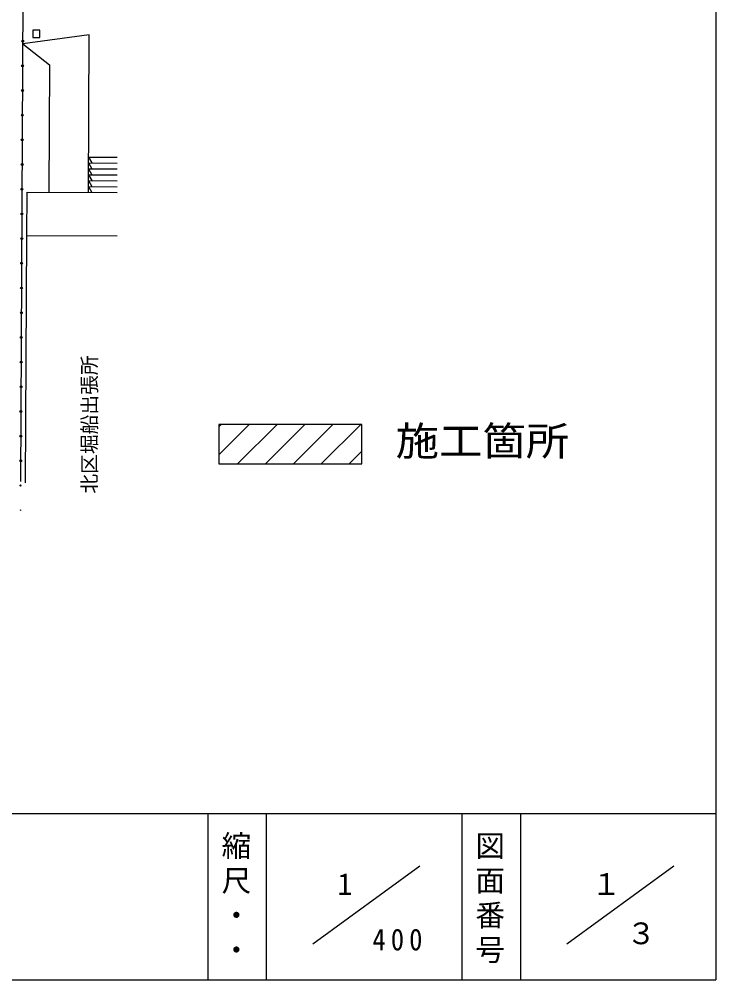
# Model space of a CAD drawing. Units: millimetres, scale not verified, with parts at other scales. Extents: x -122103 to 97281, y -76501 to 76841.
# Drawn here: x 69049 to 97281, y -76501 to -37587 of the extents above; entities that cross this region are included whole.
import ezdxf
from ezdxf.enums import TextEntityAlignment as Align

# ---------------------------------------------------------------- set-up
doc = ezdxf.new("R2010")
doc.units = ezdxf.units.MM
doc.header["$LTSCALE"] = 400
for name, color, linetype in [('0-F', 7, 'Continuous'), ('D-0', 7, 'Continuous'), ('F-0', 2, 'Continuous')]:
    doc.layers.add(name, color=color, linetype=linetype)
doc.styles.add('@ＭＳ ゴシック', font='')
doc.styles.add('ＭＳ ゴシック', font='')
doc.styles.get('@ＭＳ ゴシック').set_extended_font_data('@MS Gothic')
doc.styles.get('ＭＳ ゴシック').set_extended_font_data('MS Gothic')

msp = doc.modelspace()

# ---------------------------------------------------------------- linework, layer by layer
at = {"layer": '0-F'}
for p, q in [((69201.1, -36137.2), (69105.2, -56319.3)), ((71859.3, -43170.2), (73018.6, -43175.7)), ((71859.3, -43170.2), (71996.2, -43410)), ((71859.3, -43170.2), (73018.6, -43175.7)), ((71859.3, -43170.2), (71996.2, -43410)), ((71858.1, -43409.3), (73018.6, -43414.8)), ((71858.1, -43409.3), (71995.1, -43649.1)), ((71858.1, -43409.3), (73018.6, -43414.8)), ((71858.1, -43409.3), (71995.1, -43649.1)), ((71855.9, -43887.6), (73018.6, -43893.1)), ((71855.9, -43887.6), (71992.8, -44127.3)), ((71855.9, -43887.6), (73018.6, -43893.1)), ((71855.9, -43887.6), (71992.8, -44127.3)), ((71857, -43648.4), (73018.6, -43654)), ((71857, -43648.4), (71993.9, -43888.2)), ((71857, -43648.4), (73018.6, -43654)), ((71857, -43648.4), (71993.9, -43888.2)), ((71854.7, -44126.7), (73018.6, -44132.2)), ((71854.7, -44126.7), (71991.7, -44366.5)), ((71854.7, -44126.7), (73018.6, -44132.2)), ((71854.7, -44126.7), (71991.7, -44366.5)), ((71853.6, -44365.8), (73018.6, -44371.4)), ((71853.6, -44365.8), (71990.5, -44605.6)), ((71853.6, -44365.8), (73018.6, -44371.4)), ((71853.6, -44365.8), (71990.5, -44605.6)), ((69310.3, -56362.8), (69357.8, -46344.7)), ((69357.8, -46344.7), (73018.6, -46362.1))]:
    msp.add_line(p, q, dxfattribs=at)
msp.add_lwpolyline([(69887.1, -38325.7), (69887.1, -38035.1), (69606.7, -38035.1), (69606.7, -38325.7)], close=True, dxfattribs=at)
msp.add_lwpolyline([(69887.1, -38325.7), (69887.1, -38035.1), (69606.7, -38035.1), (69606.7, -38325.7)], close=True, dxfattribs=at)
for points in [[(71882.8, -38223.8), (69195, -38589), (70270.6, -39439.3)], [(71852.5, -44605), (71882.8, -38223.8), (69195, -38589), (70270.6, -39439.3), (70246.1, -44597.3)], [(69357.8, -46344.7), (69366.2, -44593.1), (73018.6, -44610.5)]]:
    msp.add_lwpolyline(points, dxfattribs=at)
for centre, radius in [((69190, -38476.3), 37.5), ((69190, -38476.3), 37.5), ((69190, -38476.3), 30), ((69190, -38476.3), 30), ((69190, -38476.3), 22.5), ((69190, -38476.3), 22.5), ((69190, -38476.3), 15), ((69190, -38476.3), 15), ((69190, -38476.3), 7.5), ((69190, -38476.3), 7.5), ((69185.3, -39476.2), 37.5), ((69185.3, -39476.2), 37.5), ((69185.3, -39476.2), 30), ((69185.3, -39476.2), 30), ((69185.3, -39476.2), 22.5), ((69185.3, -39476.2), 22.5), ((69185.3, -39476.2), 15), ((69185.3, -39476.2), 15), ((69185.3, -39476.2), 7.5), ((69185.3, -39476.2), 7.5), ((69180.5, -40476.2), 37.5), ((69180.5, -40476.2), 37.5), ((69180.5, -40476.2), 30), ((69180.5, -40476.2), 30), ((69180.5, -40476.2), 22.5), ((69180.5, -40476.2), 22.5), ((69180.5, -40476.2), 15), ((69180.5, -40476.2), 15), ((69180.5, -40476.2), 7.5), ((69180.5, -40476.2), 7.5), ((69175.8, -41476.2), 37.5), ((69175.8, -41476.2), 37.5), ((69175.8, -41476.2), 30), ((69175.8, -41476.2), 30), ((69175.8, -41476.2), 22.5), ((69175.8, -41476.2), 22.5), ((69175.8, -41476.2), 15), ((69175.8, -41476.2), 15), ((69175.8, -41476.2), 7.5), ((69175.8, -41476.2), 7.5), ((69171, -42476.2), 37.5), ((69171, -42476.2), 37.5), ((69171, -42476.2), 30), ((69171, -42476.2), 30), ((69171, -42476.2), 22.5), ((69171, -42476.2), 22.5), ((69171, -42476.2), 15), ((69171, -42476.2), 15), ((69171, -42476.2), 7.5), ((69171, -42476.2), 7.5), ((69166.3, -43476.2), 37.5), ((69166.3, -43476.2), 37.5), ((69166.3, -43476.2), 30), ((69166.3, -43476.2), 30), ((69166.3, -43476.2), 22.5), ((69166.3, -43476.2), 22.5), ((69166.3, -43476.2), 15), ((69166.3, -43476.2), 15), ((69166.3, -43476.2), 7.5), ((69166.3, -43476.2), 7.5), ((69161.5, -44476.2), 37.5), ((69161.5, -44476.2), 37.5), ((69161.5, -44476.2), 30), ((69161.5, -44476.2), 30), ((69161.5, -44476.2), 22.5), ((69161.5, -44476.2), 22.5), ((69161.5, -44476.2), 15), ((69161.5, -44476.2), 15), ((69161.5, -44476.2), 7.5), ((69161.5, -44476.2), 7.5), ((69156.8, -45476.2), 37.5), ((69156.8, -45476.2), 37.5), ((69156.8, -45476.2), 30), ((69156.8, -45476.2), 30), ((69156.8, -45476.2), 22.5), ((69156.8, -45476.2), 22.5), ((69156.8, -45476.2), 15), ((69156.8, -45476.2), 15), ((69156.8, -45476.2), 7.5), ((69156.8, -45476.2), 7.5), ((69152, -46476.2), 37.5), ((69152, -46476.2), 37.5), ((69152, -46476.2), 30), ((69152, -46476.2), 30), ((69152, -46476.2), 22.5), ((69152, -46476.2), 22.5), ((69152, -46476.2), 15), ((69152, -46476.2), 15), ((69152, -46476.2), 7.5), ((69152, -46476.2), 7.5), ((69147.3, -47476.2), 37.5), ((69147.3, -47476.2), 37.5), ((69147.3, -47476.2), 30), ((69147.3, -47476.2), 30), ((69147.3, -47476.2), 22.5), ((69147.3, -47476.2), 22.5), ((69147.3, -47476.2), 15), ((69147.3, -47476.2), 15), ((69147.3, -47476.2), 7.5), ((69147.3, -47476.2), 7.5), ((69142.5, -48476.1), 37.5), ((69142.5, -48476.1), 37.5), ((69142.5, -48476.1), 30), ((69142.5, -48476.1), 30), ((69142.5, -48476.1), 22.5), ((69142.5, -48476.1), 22.5), ((69142.5, -48476.1), 15), ((69142.5, -48476.1), 15), ((69142.5, -48476.1), 7.5), ((69142.5, -48476.1), 7.5), ((69137.8, -49476.1), 37.5), ((69137.8, -49476.1), 37.5), ((69137.8, -49476.1), 30), ((69137.8, -49476.1), 30), ((69137.8, -49476.1), 22.5), ((69137.8, -49476.1), 22.5), ((69137.8, -49476.1), 15), ((69137.8, -49476.1), 15), ((69137.8, -49476.1), 7.5), ((69137.8, -49476.1), 7.5), ((69133, -50476.1), 37.5), ((69133, -50476.1), 37.5), ((69133, -50476.1), 30), ((69133, -50476.1), 30), ((69133, -50476.1), 22.5), ((69133, -50476.1), 22.5), ((69133, -50476.1), 15), ((69133, -50476.1), 15), ((69133, -50476.1), 7.5), ((69133, -50476.1), 7.5), ((69128.3, -51476.1), 37.5), ((69128.3, -51476.1), 37.5), ((69128.3, -51476.1), 30), ((69128.3, -51476.1), 30), ((69128.3, -51476.1), 22.5), ((69128.3, -51476.1), 22.5), ((69128.3, -51476.1), 15), ((69128.3, -51476.1), 15), ((69128.3, -51476.1), 7.5), ((69128.3, -51476.1), 7.5), ((69123.5, -52476.1), 37.5), ((69123.5, -52476.1), 37.5), ((69123.5, -52476.1), 30), ((69123.5, -52476.1), 30), ((69123.5, -52476.1), 22.5), ((69123.5, -52476.1), 22.5), ((69123.5, -52476.1), 15), ((69123.5, -52476.1), 15), ((69123.5, -52476.1), 7.5), ((69123.5, -52476.1), 7.5), ((69118.7, -53476.1), 37.5), ((69118.7, -53476.1), 37.5), ((69118.7, -53476.1), 30), ((69118.7, -53476.1), 30), ((69118.7, -53476.1), 22.5), ((69118.7, -53476.1), 22.5), ((69118.7, -53476.1), 15), ((69118.7, -53476.1), 15), ((69118.7, -53476.1), 7.5), ((69118.7, -53476.1), 7.5), ((69114, -54476.1), 37.5), ((69114, -54476.1), 37.5), ((69114, -54476.1), 30), ((69114, -54476.1), 30), ((69114, -54476.1), 22.5), ((69114, -54476.1), 22.5), ((69114, -54476.1), 15), ((69114, -54476.1), 15), ((69114, -54476.1), 7.5), ((69114, -54476.1), 7.5), ((69109.2, -55476.1), 37.5), ((69109.2, -55476.1), 37.5), ((69109.2, -55476.1), 30), ((69109.2, -55476.1), 30), ((69109.2, -55476.1), 22.5), ((69109.2, -55476.1), 22.5), ((69109.2, -55476.1), 15), ((69109.2, -55476.1), 15), ((69109.2, -55476.1), 7.5), ((69109.2, -55476.1), 7.5), ((69104.5, -56476.1), 22.5), ((69099.7, -57476), 7.5)]:
    msp.add_circle(centre, radius, dxfattribs=at)
at = {"layer": 'D-0'}
for p, q in [((77141, -55229.4), (78366.1, -54004.3)), ((77141, -54098.1), (77234.7, -54004.3)), ((77897.4, -55604.3), (79497.4, -54004.3)), ((79028.8, -55604.3), (80628.8, -54004.3)), ((80160.2, -55604.3), (81760.2, -54004.3)), ((81291.5, -55604.3), (82891.5, -54004.3)), ((82422.9, -55604.3), (82941, -55086.3))]:
    msp.add_line(p, q, dxfattribs=at)
at = {"layer": 'D-0', "color": 2}
msp.add_lwpolyline([(77141, -55604.3), (82941, -55604.3), (82941, -54004.3), (77141, -54004.3)], close=True, dxfattribs=at)
at = {"layer": 'F-0'}
for p, q in [((97280.7, 76840.8), (97280.7, -76501.4)), ((-122103.3, -69769.4), (97280.7, -69769.4)), ((76688.7, -69769.4), (76688.7, -76501.4)), ((86984.7, -69769.4), (86984.7, -76501.4)), ((-122103.3, -76501.4), (97280.7, -76501.4))]:
    msp.add_line(p, q, dxfattribs=at)
at = {"layer": 'F-0', "color": 7}
for p, q in [((79064.7, -69769.4), (79064.7, -76501.4)), ((89360.7, -69769.4), (89360.7, -76501.4)), ((85281.7, -71898.8), (80951, -75063.4)), ((95574.8, -71898.8), (91244.2, -75063.4))]:
    msp.add_line(p, q, dxfattribs=at)

# ---------------------------------------------------------------- texts
at = {"layer": '0-F', "color": 4, "style": 'ＭＳ ゴシック'}
msp.add_text('北区堀船出張所', height=586.5, rotation=90, dxfattribs=at).set_placement((72363.8, -56808.4), align=Align.BOTTOM_LEFT)
msp.add_text('北区堀船出張所', height=586.5, rotation=90, dxfattribs=at).set_placement((72363.8, -56808.4), align=Align.BOTTOM_LEFT)
at = {"layer": 'D-0', "style": 'ＭＳ ゴシック', "width": 1.1}
msp.add_text('施工箇所', height=1173, dxfattribs=at).set_placement((84303.7, -55613.8), align=Align.BOTTOM_LEFT)
at = {"layer": 'F-0', "color": 7, "style": 'ＭＳ ゴシック'}
for s, p in [('1', (81950.4, -73325.6)), ('１', (92243.6, -73325.6)), ('３', (93659.3, -75324.3))]:
    msp.add_text(s, height=879.8, dxfattribs=at).set_placement(p, align=Align.BOTTOM_LEFT)
at = {"layer": 'F-0', "color": 7, "char_height": 879.8, "attachment_point": 7, "rotation": 270, "style": '@ＭＳ ゴシック'}
for s, insert in [('\\T1.17;縮尺・・', (77282.7, -70462.4)), ('\\T1.17;図面番号', (87578.7, -70462.4))]:
    msp.add_mtext(s, dxfattribs=dict(at, insert=insert))
at = {"layer": 'F-0', "color": 7, "insert": (83366.2, -75324.3), "char_height": 879.8, "attachment_point": 7, "style": 'ＭＳ ゴシック'}
msp.add_mtext('\\T1.38;\\W0.9;400', dxfattribs=at)

doc.saveas('drawing.dxf')
